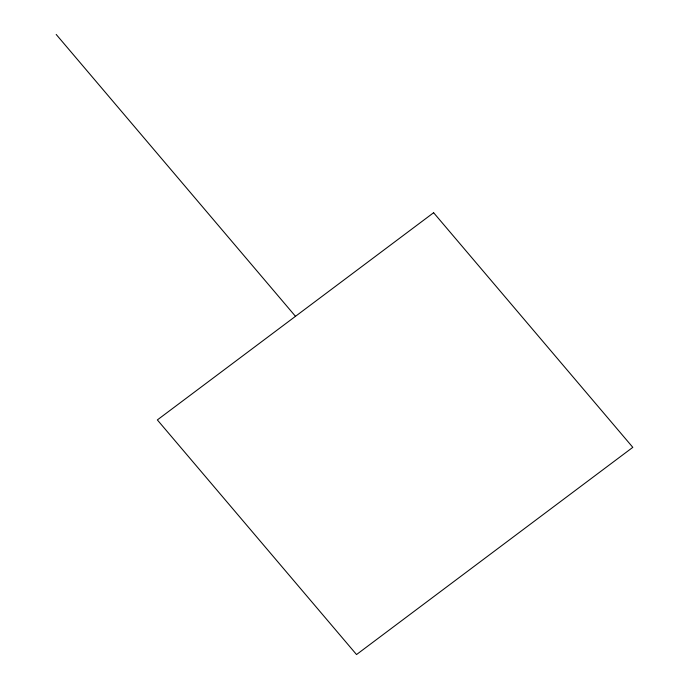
<?xml version="1.0" encoding="UTF-8"?>
<svg xmlns="http://www.w3.org/2000/svg" width="689" height="689" viewBox="0 0 689 689"><rect width="100%" height="100%" fill="white"/><g stroke="black" fill="none" stroke-linecap="round" stroke-linejoin="round"><path stroke-width="1.03" d="M56.188 34.45L295.486 316.32M433.622 212.72L157.35 419.92L356.532 654.55L632.812 447.342L433.622 212.72"/></g></svg>
